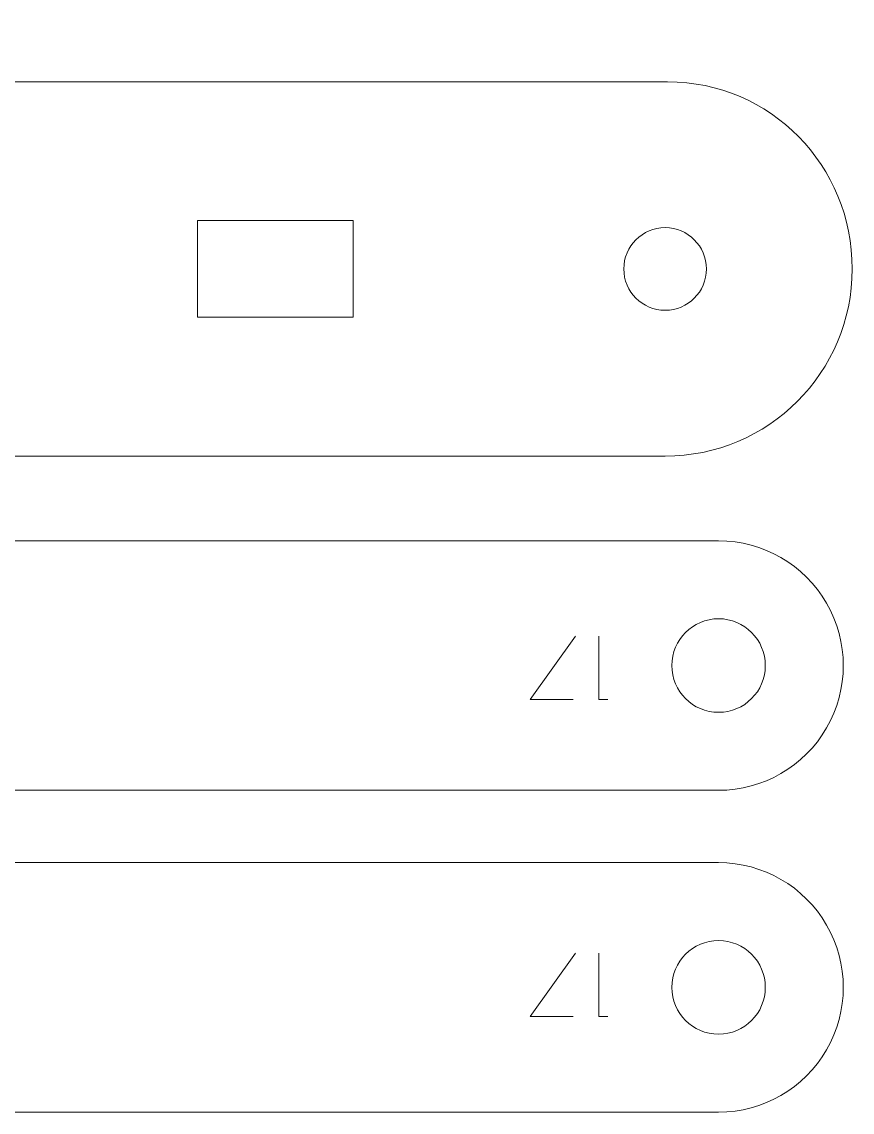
# Model space of a CAD drawing. Header units: millimetres. Extents: x 1 to 3601, y 1 to 1248.
# Drawn here: x 1504.4 to 1531.03, y 1081.35 to 1116.31 of the extents above; entities that cross this region are included whole.
import ezdxf

# ---------------------------------------------------------------- set-up
doc = ezdxf.new("R2010")
doc.units = ezdxf.units.MM
doc.layers.get('0').update_dxf_attribs({"lineweight": 5})
doc.layers.add('MARCATGE', color=1, linetype='Continuous', lineweight=5)
doc.layers.add('TALL 1', color=4, linetype='Continuous', lineweight=5)

msp = doc.modelspace()

# ---------------------------------------------------------------- linework, layer by layer
at = {"lineweight": 9}
for points, knots in [([(1450.23, 1114.42), (1450.23, 1114.42), (1450.173, 1114.387), (1450.173, 1114.387), (1450.173, 1114.387), (1450.173, 1114.387), (1525.107, 1114.386), (1525.107, 1114.386), (1525.107, 1114.386), (1528.421, 1114.386), (1531.028, 1111.701), (1531.028, 1108.387), (1531.028, 1108.387), (1531.028, 1105.073), (1528.342, 1102.387), (1525.028, 1102.387), (1525.028, 1102.387), (1525.028, 1102.387), (1450.173, 1102.387), (1450.173, 1102.387), (1450.173, 1102.387), (1450.173, 1102.387), (1450.216, 1102.382), (1450.216, 1102.382), (1450.216, 1102.382), (1448.942, 1101.235), (1447.187, 1100.504), (1444.952, 1100.504), (1444.952, 1100.504), (1440.586, 1100.503), (1437.048, 1104.042), (1437.048, 1108.407), (1437.048, 1108.407), (1437.047, 1112.772), (1440.586, 1116.311), (1444.951, 1116.311), (1444.951, 1116.311), (1447.195, 1116.311), (1448.955, 1115.575), (1450.23, 1114.42)], [0, 0, 0, 0, 0.090909, 0.090909, 0.090909, 0.090909, 0.181818, 0.181818, 0.181818, 0.181818, 0.272727, 0.272727, 0.272727, 0.272727, 0.363636, 0.363636, 0.363636, 0.363636, 0.454545, 0.454545, 0.454545, 0.454545, 0.545455, 0.545455, 0.545455, 0.545455, 0.636364, 0.636364, 0.636364, 0.636364, 0.727273, 0.727273, 0.727273, 0.727273, 0.818182, 0.818182, 0.818182, 0.818182, 1, 1, 1, 1]), ([(1446.742, 1091.674), (1446.742, 1091.674), (1526.742, 1091.674), (1526.742, 1091.674), (1526.742, 1091.674), (1528.171, 1091.674), (1529.492, 1092.436), (1530.206, 1093.674), (1530.206, 1093.674), (1530.921, 1094.911), (1530.921, 1096.436), (1530.206, 1097.674), (1530.206, 1097.674), (1529.492, 1098.911), (1528.171, 1099.673), (1526.742, 1099.673), (1526.742, 1099.673), (1526.742, 1099.673), (1446.742, 1099.673), (1446.742, 1099.673), (1446.742, 1099.673), (1444.533, 1099.673), (1442.742, 1097.883), (1442.742, 1095.674), (1442.742, 1095.674), (1442.742, 1093.464), (1444.533, 1091.674), (1446.742, 1091.674)], [0, 0, 0, 0, 0.125, 0.125, 0.125, 0.125, 0.25, 0.25, 0.25, 0.25, 0.375, 0.375, 0.375, 0.375, 0.5, 0.5, 0.5, 0.5, 0.625, 0.625, 0.625, 0.625, 0.75, 0.75, 0.75, 0.75, 1, 1, 1, 1]), ([(1446.742, 1081.355), (1446.742, 1081.355), (1526.742, 1081.355), (1526.742, 1081.355), (1526.742, 1081.355), (1528.171, 1081.355), (1529.492, 1082.117), (1530.206, 1083.355), (1530.206, 1083.355), (1530.921, 1084.592), (1530.921, 1086.117), (1530.206, 1087.355), (1530.206, 1087.355), (1529.492, 1088.592), (1528.171, 1089.355), (1526.742, 1089.355), (1526.742, 1089.355), (1526.742, 1089.355), (1446.742, 1089.355), (1446.742, 1089.355), (1446.742, 1089.355), (1444.533, 1089.355), (1442.742, 1087.564), (1442.742, 1085.355), (1442.742, 1085.355), (1442.742, 1083.146), (1444.533, 1081.355), (1446.742, 1081.355)], [0, 0, 0, 0, 0.125, 0.125, 0.125, 0.125, 0.25, 0.25, 0.25, 0.25, 0.375, 0.375, 0.375, 0.375, 0.5, 0.5, 0.5, 0.5, 0.625, 0.625, 0.625, 0.625, 0.75, 0.75, 0.75, 0.75, 1, 1, 1, 1])]:
    msp.add_open_spline(points, degree=3, knots=knots, dxfattribs=at)
at = {"layer": 'MARCATGE', "lineweight": 9}
for points in [[(1520.702, 1094.583), (1520.702, 1094.583), (1522.155, 1096.615), (1522.155, 1096.615), (1522.155, 1096.615), (1522.155, 1096.615), (1520.702, 1094.583), (1520.702, 1094.583), (1520.702, 1094.583), (1520.702, 1094.583), (1522.079, 1094.583), (1522.079, 1094.583), (1522.079, 1094.583), (1522.079, 1094.583), (1520.702, 1094.583), (1520.702, 1094.583)], [(1522.903, 1094.583), (1522.903, 1094.583), (1523.194, 1094.583), (1523.194, 1094.583), (1523.194, 1094.583), (1523.194, 1094.583), (1522.903, 1094.583), (1522.903, 1094.583), (1522.903, 1094.583), (1522.903, 1094.583), (1522.903, 1096.615), (1522.903, 1096.615), (1522.903, 1096.615), (1522.903, 1096.615), (1522.903, 1094.583), (1522.903, 1094.583)], [(1520.702, 1084.421), (1520.702, 1084.421), (1522.155, 1086.453), (1522.155, 1086.453), (1522.155, 1086.453), (1522.155, 1086.453), (1520.702, 1084.421), (1520.702, 1084.421), (1520.702, 1084.421), (1520.702, 1084.421), (1522.079, 1084.421), (1522.079, 1084.421), (1522.079, 1084.421), (1522.079, 1084.421), (1520.702, 1084.421), (1520.702, 1084.421)], [(1522.903, 1084.421), (1522.903, 1084.421), (1523.194, 1084.421), (1523.194, 1084.421), (1523.194, 1084.421), (1523.194, 1084.421), (1522.903, 1084.421), (1522.903, 1084.421), (1522.903, 1084.421), (1522.903, 1084.421), (1522.903, 1086.453), (1522.903, 1086.453), (1522.903, 1086.453), (1522.903, 1086.453), (1522.903, 1084.421), (1522.903, 1084.421)]]:
    msp.add_open_spline(points, degree=3, knots=[0, 0, 0, 0, 0.2, 0.2, 0.2, 0.2, 0.4, 0.4, 0.4, 0.4, 0.6, 0.6, 0.6, 0.6, 1, 1, 1, 1], dxfattribs=at)
at = {"layer": 'TALL 1', "lineweight": 9}
for points, knots in [([(1515.028, 1106.887), (1515.028, 1106.887), (1515.028, 1106.837), (1515.028, 1106.837), (1515.028, 1106.837), (1515.028, 1106.837), (1510.028, 1106.837), (1510.028, 1106.837), (1510.028, 1106.837), (1510.028, 1106.837), (1510.028, 1106.887), (1510.028, 1106.887), (1510.028, 1106.887), (1510.028, 1106.887), (1510.028, 1109.887), (1510.028, 1109.887), (1510.028, 1109.887), (1510.028, 1109.887), (1510.028, 1109.937), (1510.028, 1109.937), (1510.028, 1109.937), (1510.028, 1109.937), (1515.028, 1109.937), (1515.028, 1109.937), (1515.028, 1109.937), (1515.028, 1109.937), (1515.028, 1109.887), (1515.028, 1109.887), (1515.028, 1109.887), (1515.028, 1109.887), (1515.028, 1106.887), (1515.028, 1106.887)], [0, 0, 0, 0, 0.111111, 0.111111, 0.111111, 0.111111, 0.222222, 0.222222, 0.222222, 0.222222, 0.333333, 0.333333, 0.333333, 0.333333, 0.444444, 0.444444, 0.444444, 0.444444, 0.555556, 0.555556, 0.555556, 0.555556, 0.666667, 0.666667, 0.666667, 0.666667, 0.777778, 0.777778, 0.777778, 0.777778, 1, 1, 1, 1]), ([(1526.353, 1108.387), (1526.353, 1107.655), (1525.76, 1107.062), (1525.028, 1107.062), (1525.028, 1107.062), (1524.296, 1107.062), (1523.703, 1107.655), (1523.703, 1108.387), (1523.703, 1108.387), (1523.703, 1109.119), (1524.296, 1109.712), (1525.028, 1109.712), (1525.028, 1109.712), (1525.76, 1109.712), (1526.353, 1109.119), (1526.353, 1108.387)], [0, 0, 0, 0, 0.2, 0.2, 0.2, 0.2, 0.4, 0.4, 0.4, 0.4, 0.6, 0.6, 0.6, 0.6, 1, 1, 1, 1]), ([(1525.242, 1095.674), (1525.242, 1094.845), (1525.914, 1094.174), (1526.742, 1094.174), (1526.742, 1094.174), (1527.571, 1094.173), (1528.242, 1094.845), (1528.242, 1095.673), (1528.242, 1095.673), (1528.242, 1096.502), (1527.571, 1097.173), (1526.742, 1097.174), (1526.742, 1097.174), (1525.914, 1097.174), (1525.242, 1096.502), (1525.242, 1095.674)], [0, 0, 0, 0, 0.2, 0.2, 0.2, 0.2, 0.4, 0.4, 0.4, 0.4, 0.6, 0.6, 0.6, 0.6, 1, 1, 1, 1]), ([(1525.242, 1085.355), (1525.242, 1084.526), (1525.914, 1083.855), (1526.742, 1083.855), (1526.742, 1083.855), (1527.571, 1083.855), (1528.242, 1084.526), (1528.242, 1085.355), (1528.242, 1085.355), (1528.242, 1086.183), (1527.571, 1086.855), (1526.742, 1086.855), (1526.742, 1086.855), (1525.914, 1086.855), (1525.242, 1086.183), (1525.242, 1085.355)], [0, 0, 0, 0, 0.2, 0.2, 0.2, 0.2, 0.4, 0.4, 0.4, 0.4, 0.6, 0.6, 0.6, 0.6, 1, 1, 1, 1])]:
    msp.add_open_spline(points, degree=3, knots=knots, dxfattribs=at)

doc.saveas('drawing.dxf')
